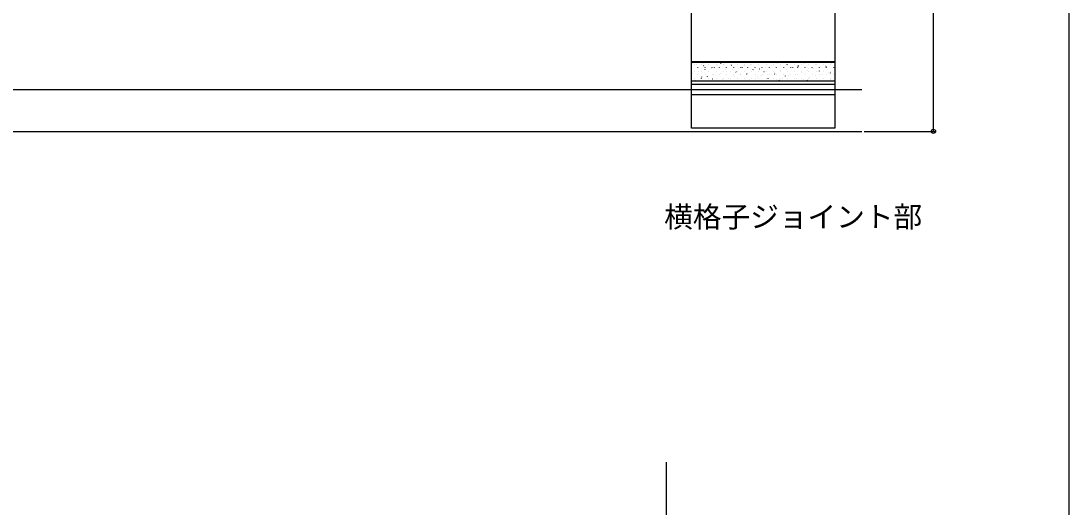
# Model space of a CAD drawing. Units: millimetres, scale not verified. Extents: x -875 to 875, y -1299 to 1291.
# Drawn here: x 436.3 to 875, y -522 to -318.7 of the extents above; entities that cross this region are included whole.
import ezdxf
from ezdxf.enums import TextEntityAlignment as Align

# ---------------------------------------------------------------- set-up
doc = ezdxf.new("R2010")
doc.units = ezdxf.units.MM
doc.header["$LTSCALE"] = 8
for name, color, linetype in [('0-1_USER1', 3, 'Continuous'), ('0-3_YKK_12', 2, 'Continuous'), ('0-4_YKK_13', 4, 'Continuous'), ('0-5_YKK_D', 6, 'Continuous'), ('0-6_YKK_ZWAK', 7, 'Continuous'), ('0-7_YSS_K', 3, 'Continuous')]:
    doc.layers.add(name, color=color, linetype=linetype)
doc.styles.add('ＭＳ ゴシック', font='')
doc.styles.get('ＭＳ ゴシック').set_extended_font_data('MS Gothic')

msp = doc.modelspace()

# ---------------------------------------------------------------- linework, layer by layer
at = {"layer": '0-3_YKK_12'}
msp.add_line((136.848, -364.847), (788.228, -364.847), dxfattribs=at)
at = {"layer": '0-4_YKK_13'}
for p, q in [((717, -343.865), (717, -335.644)), ((717, -335.644), (777, -335.644)), ((717, -335.892), (777, -335.892)), ((717.575, -336.497), (717.52, -336.414)), ((718.299, -336.789), (718.299, -336.739)), ((719.083, -336.898), (719.079, -336.889)), ((721.289, -336.789), (721.289, -336.739)), ((721.712, -336.3), (721.708, -336.29)), ((722.079, -337.382), (722.023, -337.298)), ((724.279, -336.789), (724.279, -336.739)), ((727.269, -336.789), (727.269, -336.739)), ((727.807, -337.468), (727.804, -337.458)), ((729.305, -336.461), (729.25, -336.378)), ((730.259, -336.789), (730.259, -336.739)), ((730.419, -336.822), (730.416, -336.812)), ((733.048, -336.223), (733.045, -336.213)), ((733.249, -336.789), (733.249, -336.739)), ((733.808, -337.346), (733.753, -337.262)), ((736.239, -336.789), (736.239, -336.739)), ((739.144, -337.391), (739.141, -337.382)), ((739.229, -336.789), (739.229, -336.739)), ((741.756, -336.745), (741.753, -336.736)), ((742.219, -336.789), (742.219, -336.739)), ((744.385, -336.146), (744.382, -336.137)), ((745.209, -336.789), (745.209, -336.739)), ((748.199, -336.789), (748.199, -336.739)), ((750.481, -337.314), (750.477, -337.305)), ((751.189, -336.789), (751.189, -336.739)), ((752.56, -336.081), (752.505, -335.998)), ((753.093, -336.668), (753.089, -336.659)), ((754.179, -336.789), (754.179, -336.739)), ((755.722, -336.07), (755.718, -336.06)), ((757.063, -336.965), (757.008, -336.882)), ((757.169, -336.789), (757.169, -336.739)), ((760.159, -336.789), (760.159, -336.739)), ((761.566, -337.85), (761.511, -337.766)), ((761.817, -337.238), (761.814, -337.228)), ((763.149, -336.789), (763.149, -336.739)), ((764.29, -336.045), (764.234, -335.962)), ((764.429, -336.592), (764.426, -336.582)), ((766.139, -336.789), (766.139, -336.739)), ((767.058, -335.993), (767.055, -335.983)), ((768.793, -336.929), (768.738, -336.846)), ((769.129, -336.789), (769.129, -336.739)), ((772.119, -336.789), (772.119, -336.739)), ((773.154, -337.161), (773.151, -337.152)), ((773.296, -337.814), (773.241, -337.73)), ((775.109, -336.789), (775.109, -336.739)), ((775.766, -336.515), (775.763, -336.506)), ((717.575, -340.665), (717.572, -340.655)), ((718.299, -339.829), (718.299, -339.779)), ((719.674, -338.214), (719.674, -338.164)), ((719.674, -341.254), (719.674, -341.204)), ((720.071, -339.689), (720.067, -339.679)), ((721.34, -342.184), (721.284, -342.101)), ((721.289, -339.829), (721.289, -339.779)), ((722.664, -338.214), (722.664, -338.164)), ((722.664, -341.254), (722.664, -341.204)), ((722.683, -339.043), (722.68, -339.033)), ((723.671, -341.833), (723.668, -341.823)), ((724.279, -339.829), (724.279, -339.779)), ((725.312, -338.444), (725.309, -338.434)), ((725.654, -338.214), (725.654, -338.164)), ((725.654, -341.254), (725.654, -341.204)), ((726.283, -341.187), (726.28, -341.177)), ((726.582, -338.266), (726.527, -338.183)), ((727.269, -339.829), (727.269, -339.779)), ((728.644, -338.214), (728.644, -338.164)), ((728.644, -341.254), (728.644, -341.204)), ((728.912, -340.588), (728.909, -340.579)), ((730.259, -339.829), (730.259, -339.779)), ((731.085, -339.151), (731.03, -339.067)), ((731.407, -339.612), (731.404, -339.603)), ((731.634, -338.214), (731.634, -338.164)), ((731.634, -341.254), (731.634, -341.204)), ((733.249, -339.829), (733.249, -339.779)), ((734.02, -338.966), (734.016, -338.957)), ((734.624, -338.214), (734.624, -338.164)), ((734.624, -341.254), (734.624, -341.204)), ((735.008, -341.756), (735.004, -341.747)), ((735.588, -340.035), (735.533, -339.952)), ((736.239, -339.829), (736.239, -339.779)), ((736.649, -338.367), (736.645, -338.358)), ((737.614, -338.214), (737.614, -338.164)), ((737.614, -341.254), (737.614, -341.204)), ((737.62, -341.11), (737.617, -341.101)), ((738.311, -338.23), (738.256, -338.147)), ((739.229, -339.829), (739.229, -339.779)), ((740.091, -340.92), (740.036, -340.836)), ((740.249, -340.511), (740.245, -340.502)), ((740.604, -338.214), (740.604, -338.164)), ((740.604, -341.254), (740.604, -341.204)), ((742.219, -339.829), (742.219, -339.779)), ((742.744, -339.535), (742.741, -339.526)), ((742.815, -339.115), (742.759, -339.031)), ((743.594, -338.214), (743.594, -338.164)), ((743.594, -341.254), (743.594, -341.204)), ((744.595, -341.804), (744.539, -341.721)), ((745.209, -339.829), (745.209, -339.779)), ((745.356, -338.889), (745.353, -338.88)), ((746.344, -341.68), (746.341, -341.67)), ((746.584, -338.214), (746.584, -338.164)), ((746.584, -341.254), (746.584, -341.204)), ((747.318, -339.999), (747.263, -339.916)), ((747.985, -338.29), (747.982, -338.281)), ((748.199, -339.829), (748.199, -339.779)), ((748.957, -341.034), (748.953, -341.024)), ((749.574, -338.214), (749.574, -338.164)), ((749.574, -341.254), (749.574, -341.204)), ((751.189, -339.829), (751.189, -339.779)), ((751.585, -340.435), (751.582, -340.425)), ((751.821, -340.884), (751.766, -340.8)), ((752.564, -338.214), (752.564, -338.164)), ((752.564, -341.254), (752.564, -341.204)), ((754.081, -339.459), (754.077, -339.449)), ((754.179, -339.829), (754.179, -339.779)), ((755.554, -338.214), (755.554, -338.164)), ((755.554, -341.254), (755.554, -341.204)), ((756.324, -341.768), (756.269, -341.685)), ((756.693, -338.813), (756.69, -338.803)), ((757.169, -339.829), (757.169, -339.779)), ((757.681, -341.603), (757.678, -341.593)), ((758.544, -338.214), (758.544, -338.164)), ((758.544, -341.254), (758.544, -341.204)), ((759.322, -338.214), (759.319, -338.204)), ((760.159, -339.829), (760.159, -339.779)), ((760.293, -340.957), (760.29, -340.947)), ((761.534, -338.214), (761.534, -338.164)), ((761.534, -341.254), (761.534, -341.204)), ((762.922, -340.358), (762.919, -340.349)), ((763.149, -339.829), (763.149, -339.779)), ((764.524, -338.214), (764.524, -338.164)), ((764.524, -341.254), (764.524, -341.204)), ((765.417, -339.382), (765.414, -339.373)), ((766.07, -338.734), (766.014, -338.651)), ((766.139, -339.829), (766.139, -339.779)), ((767.514, -338.214), (767.514, -338.164)), ((767.514, -341.254), (767.514, -341.204)), ((768.03, -338.736), (768.026, -338.727)), ((769.018, -341.526), (769.014, -341.517)), ((769.129, -339.829), (769.129, -339.779)), ((770.504, -338.214), (770.504, -338.164)), ((770.504, -341.254), (770.504, -341.204)), ((770.573, -339.619), (770.518, -339.535)), ((770.659, -338.137), (770.655, -338.128)), ((771.63, -340.88), (771.627, -340.871)), ((772.119, -339.829), (772.119, -339.779)), ((773.494, -338.214), (773.494, -338.164)), ((773.494, -341.254), (773.494, -341.204)), ((774.259, -340.281), (774.255, -340.272)), ((775.076, -340.503), (775.021, -340.42)), ((775.109, -339.829), (775.109, -339.779)), ((776.484, -338.214), (776.484, -338.164)), ((776.484, -341.254), (776.484, -341.204)), ((776.754, -339.305), (776.751, -339.296)), ((717, -345.17), (777, -345.17)), ((718.299, -342.869), (718.299, -342.819)), ((718.547, -343.408), (718.543, -343.398)), ((721.176, -342.809), (721.172, -342.799)), ((721.289, -342.869), (721.289, -342.819)), ((724.279, -342.869), (724.279, -342.819)), ((725.843, -343.069), (725.788, -342.986)), ((727.269, -342.869), (727.269, -342.819)), ((729.883, -343.331), (729.88, -343.322)), ((730.259, -342.869), (730.259, -342.819)), ((732.512, -342.732), (732.509, -342.723)), ((733.249, -342.869), (733.249, -342.819)), ((736.239, -342.869), (736.239, -342.819)), ((739.229, -342.869), (739.229, -342.819)), ((741.22, -343.254), (741.217, -343.245)), ((742.219, -342.869), (742.219, -342.819)), ((743.849, -342.655), (743.846, -342.646)), ((745.209, -342.869), (745.209, -342.819)), ((748.199, -342.869), (748.199, -342.819)), ((749.098, -342.688), (749.043, -342.605)), ((749.945, -343.824), (749.941, -343.814)), ((751.189, -342.869), (751.189, -342.819)), ((752.557, -343.178), (752.553, -343.168)), ((753.601, -343.573), (753.546, -343.489)), ((754.179, -342.869), (754.179, -342.819)), ((755.186, -342.579), (755.182, -342.569)), ((757.169, -342.869), (757.169, -342.819)), ((760.159, -342.869), (760.159, -342.819)), ((760.827, -342.652), (760.772, -342.569)), ((761.281, -343.747), (761.278, -343.738)), ((763.149, -342.869), (763.149, -342.819)), ((763.893, -343.101), (763.89, -343.092)), ((765.331, -343.537), (765.275, -343.454)), ((766.139, -342.869), (766.139, -342.819)), ((766.522, -342.502), (766.519, -342.493)), ((769.129, -342.869), (769.129, -342.819)), ((772.119, -342.869), (772.119, -342.819)), ((772.618, -343.67), (772.615, -343.661)), ((775.109, -342.869), (775.109, -342.819)), ((775.23, -343.024), (775.227, -343.015)), ((717, -349.447), (777, -349.447))]:
    msp.add_line(p, q, dxfattribs=at)
msp.add_lwpolyline([(777, -166.147), (777, -363.547), (717, -363.547), (717, -166.147)], close=True, dxfattribs=at)
msp.add_lwpolyline([(777, -335.644), (777, -343.865), (717, -343.865)], dxfattribs=at)
at = {"layer": '0-5_YKK_D'}
for p, q in [((818.228, -364.847), (818.228, -164.847)), ((789.228, -364.847), (819.228, -364.847))]:
    msp.add_line(p, q, dxfattribs=at)
msp.add_circle((818.228, -364.847), 0.875, dxfattribs=at)
at = {"layer": '0-6_YKK_ZWAK'}
msp.add_lwpolyline([(-875, -1299.2), (875, -1299.2), (875, 1250.8)], dxfattribs=at)
at = {"layer": '0-7_YSS_K'}
for p, q in [((-120.5, -347.347), (788.228, -347.347)), ((706.49, -738.822), (706.49, -503.193))]:
    msp.add_line(p, q, dxfattribs=at)

# ---------------------------------------------------------------- texts
at = {"layer": '0-1_USER1', "style": 'ＭＳ ゴシック'}
msp.add_text('横格子ジョイント部', height=8.798, dxfattribs=at).set_placement((705.523, -407.632), align=Align.BOTTOM_LEFT)

doc.saveas('drawing.dxf')
